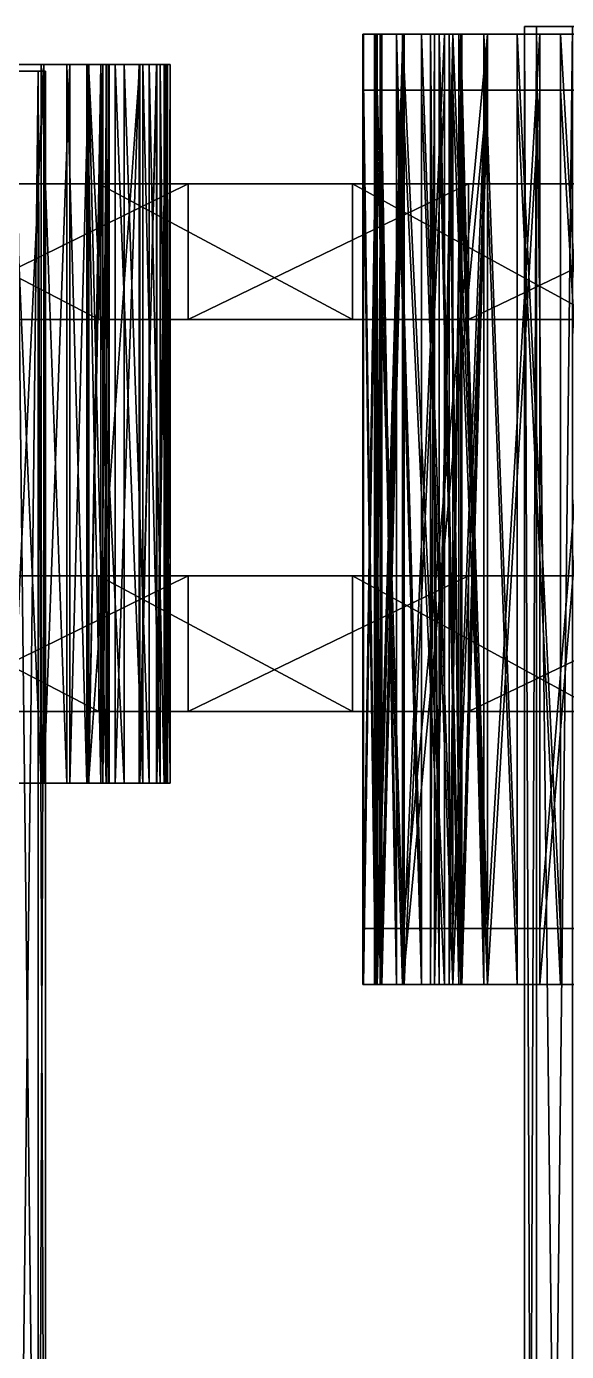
# Model space of a CAD drawing. Header units: metres. Extents: x -1.48 to 1.48, y -3.04 to 2.
# Drawn here: x -0.812 to -0.474, y 1.17 to 2 of the extents above; entities that cross this region are included whole.
import ezdxf

# ---------------------------------------------------------------- set-up
doc = ezdxf.new("R2010")
doc.units = ezdxf.units.M

msp = doc.modelspace()

# ---------------------------------------------------------------- linework, layer by layer
at = {"layer": 'Cylinder'}
for points in [[(-0.5, 0, 0), (-0.49241, 2, 0.08682), (-0.4924, 0, 0.08682)], [(-0.5, 0, 0), (-0.5, 2, 0), (-0.49241, 2, 0.08682)], [(-0.5, 2, 0), (-0.49241, 2, 0.08682), (-0.49241, 2, 0.08682)], [(-0.5, 2, 0), (-0.5, 2, 0), (-0.49241, 2, 0.08682)], [(-0.5, 2, 0), (0, 2, 0), (-0.49241, 2, 0.08682)], [(-0.5, 2, 0), (0, 2, 0), (0, 2, 0)], [(-0.4924, 0, -0.08682), (-0.5, 2, 0), (-0.5, 0, 0)], [(-0.4924, 0, -0.08682), (-0.49241, 2, -0.08682), (-0.5, 2, 0)], [(-0.49241, 2, -0.08682), (-0.5, 2, 0), (-0.5, 2, 0)], [(-0.49241, 2, -0.08682), (-0.49241, 2, -0.08682), (-0.5, 2, 0)], [(-0.49241, 2, -0.08682), (0, 2, 0), (-0.5, 2, 0)], [(-0.4924, 0, 0.08682), (-0.49241, 2, 0.08682), (-0.46985, 2, 0.17101)], [(-0.49241, 2, 0.08682), (-0.46985, 2, 0.17101), (-0.46985, 2, 0.17101)], [(-0.49241, 2, 0.08682), (-0.49241, 2, 0.08682), (-0.46985, 2, 0.17101)], [(-0.49241, 2, 0.08682), (0, 2, 0), (-0.46985, 2, 0.17101)], [(-0.49241, 2, 0.08682), (0, 2, 0), (0, 2, 0)], [(-0.49241, 2, -0.08682), (0, 2, 0), (0, 2, 0)], [(-0.46985, 0, -0.17101), (-0.49241, 2, -0.08682), (-0.4924, 0, -0.08682)], [(-0.46985, 0, -0.17101), (-0.46985, 2, -0.17101), (-0.49241, 2, -0.08682)], [(-0.46985, 2, -0.17101), (-0.49241, 2, -0.08682), (-0.49241, 2, -0.08682)], [(-0.46985, 2, -0.17101), (-0.46985, 2, -0.17101), (-0.49241, 2, -0.08682)], [(-0.46985, 2, -0.17101), (0, 2, 0), (-0.49241, 2, -0.08682)], [(-0.4924, 0, 0.08682), (-0.46985, 2, 0.17101), (-0.46985, 0, 0.17101)]]:
    msp.add_3dface(points, dxfattribs=at)
at = {"layer": 'Cylinder 3'}
for points in [[(-0.80456, 1.972, -0.33309), (-1.1, 1.972, -0.281), (-0.81809, 1.972, -0.38361)], [(-0.80456, 1.972, -0.33309), (-1.1, 1.972, -0.281), (-1.1, 1.972, -0.281)], [(-0.8, 1.972, -0.281), (-1.1, 1.972, -0.281), (-0.80456, 1.972, -0.33309)], [(-0.8, 1.972, -0.281), (-1.1, 1.972, -0.281), (-1.1, 1.972, -0.281)], [(-0.80456, 1.972, -0.22891), (-1.1, 1.972, -0.281), (-0.8, 1.972, -0.281)], [(-0.80456, 1.972, -0.22891), (-1.1, 1.972, -0.281), (-1.1, 1.972, -0.281)], [(-0.81809, 1.972, -0.17839), (-1.1, 1.972, -0.281), (-0.80456, 1.972, -0.22891)], [(-0.80456, 0.772, -0.33309), (-0.81809, 1.972, -0.38361), (-0.81809, 0.772, -0.38361)], [(-0.80456, 0.772, -0.33309), (-0.80456, 1.972, -0.33309), (-0.81809, 1.972, -0.38361)], [(-0.80456, 1.972, -0.33309), (-0.81809, 1.972, -0.38361), (-0.81809, 1.972, -0.38361)], [(-0.80456, 1.972, -0.33309), (-0.80456, 1.972, -0.33309), (-0.81809, 1.972, -0.38361)], [(-0.81809, 0.772, -0.17839), (-0.80456, 1.972, -0.22891), (-0.80456, 0.772, -0.22891)], [(-0.81809, 0.772, -0.17839), (-0.81809, 1.972, -0.17839), (-0.80456, 1.972, -0.22891)], [(-0.81809, 1.972, -0.17839), (-0.80456, 1.972, -0.22891), (-0.80456, 1.972, -0.22891)], [(-0.81809, 1.972, -0.17839), (-0.81809, 1.972, -0.17839), (-0.80456, 1.972, -0.22891)], [(-0.8, 0.772, -0.281), (-0.80456, 1.972, -0.33309), (-0.80456, 0.772, -0.33309)], [(-0.8, 0.772, -0.281), (-0.8, 1.972, -0.281), (-0.80456, 1.972, -0.33309)], [(-0.8, 1.972, -0.281), (-0.80456, 1.972, -0.33309), (-0.80456, 1.972, -0.33309)], [(-0.8, 1.972, -0.281), (-0.8, 1.972, -0.281), (-0.80456, 1.972, -0.33309)], [(-0.80456, 0.772, -0.22891), (-0.8, 1.972, -0.281), (-0.8, 0.772, -0.281)], [(-0.80456, 0.772, -0.22891), (-0.80456, 1.972, -0.22891), (-0.8, 1.972, -0.281)], [(-0.80456, 1.972, -0.22891), (-0.8, 1.972, -0.281), (-0.8, 1.972, -0.281)], [(-0.80456, 1.972, -0.22891), (-0.80456, 1.972, -0.22891), (-0.8, 1.972, -0.281)]]:
    msp.add_3dface(points, dxfattribs=at)
at = {"layer": 'Prism 11'}
for points in [[(-0.75625, 1.97614, -0.281), (-0.99378, 1.97614, -0.60793), (-0.77308, 1.97614, -0.38722)], [(-0.99378, 1.97614, -0.60793), (-0.89795, 1.97614, -0.5591), (-0.77308, 1.97614, -0.38722)], [(-0.99378, 1.97614, 0.04593), (-0.75625, 1.97614, -0.281), (-0.77308, 1.97614, -0.17478)], [(-0.77308, 1.97614, -0.17478), (-0.89795, 1.97614, -0.0029), (-0.99378, 1.97614, 0.04593)], [(-0.75625, 1.97614, -0.281), (-0.99378, 1.97614, 0.04593), (-0.99378, 1.97614, -0.60793)], [(-0.77308, 1.97614, -0.38722), (-0.89795, 1.97614, -0.5591), (-0.8219, 1.97614, -0.48305)], [(-0.89795, 1.97614, -0.0029), (-0.77308, 1.97614, -0.17478), (-0.8219, 1.97614, -0.07895)], [(-0.80269, 1.52614, -0.48079), (-0.8219, 1.97614, -0.48305), (-0.8219, 1.52614, -0.48305)], [(-0.80269, 1.52614, -0.48079), (-0.80269, 1.97614, -0.48079), (-0.8219, 1.97614, -0.48305)], [(-0.8219, 1.52614, -0.07895), (-0.80098, 1.97614, -0.08192), (-0.80098, 1.52614, -0.08192)], [(-0.8219, 1.52614, -0.07895), (-0.8219, 1.97614, -0.07895), (-0.80098, 1.97614, -0.08192)], [(-0.8219, 1.97614, -0.48305), (-0.80269, 1.97614, -0.48079), (-0.76409, 1.97614, -0.40568)], [(-0.76409, 1.97614, -0.40568), (-0.77308, 1.97614, -0.38722), (-0.8219, 1.97614, -0.48305)], [(-0.76193, 1.97614, -0.13635), (-0.80098, 1.97614, -0.08192), (-0.8219, 1.97614, -0.07895)], [(-0.77308, 1.97614, -0.17478), (-0.76193, 1.97614, -0.13635), (-0.8219, 1.97614, -0.07895)], [(-0.78665, 1.52614, -0.47483), (-0.80269, 1.97614, -0.48079), (-0.80269, 1.52614, -0.48079)], [(-0.78665, 1.52614, -0.47483), (-0.78665, 1.97614, -0.47483), (-0.80269, 1.97614, -0.48079)], [(-0.80269, 1.97614, -0.48079), (-0.78665, 1.97614, -0.47483), (-0.75998, 1.97614, -0.42321)], [(-0.75998, 1.97614, -0.42321), (-0.76409, 1.97614, -0.40568), (-0.80269, 1.97614, -0.48079)], [(-0.80098, 1.52614, -0.08192), (-0.7847, 1.97614, -0.08765), (-0.7847, 1.52614, -0.08765)], [(-0.80098, 1.52614, -0.08192), (-0.80098, 1.97614, -0.08192), (-0.7847, 1.97614, -0.08765)], [(-0.76193, 1.97614, -0.13635), (-0.7847, 1.97614, -0.08765), (-0.80098, 1.97614, -0.08192)], [(-0.77408, 1.52614, -0.46563), (-0.78665, 1.97614, -0.47483), (-0.78665, 1.52614, -0.47483)], [(-0.77408, 1.52614, -0.46563), (-0.77408, 1.97614, -0.46563), (-0.78665, 1.97614, -0.47483)], [(-0.75998, 1.97614, -0.42321), (-0.78665, 1.97614, -0.47483), (-0.76046, 1.97614, -0.43935)], [(-0.77408, 1.97614, -0.46563), (-0.76046, 1.97614, -0.43935), (-0.78665, 1.97614, -0.47483)], [(-0.7847, 1.52614, -0.08765), (-0.77286, 1.97614, -0.09606), (-0.77286, 1.52614, -0.09606)], [(-0.7847, 1.52614, -0.08765), (-0.7847, 1.97614, -0.08765), (-0.77286, 1.97614, -0.09606)], [(-0.7847, 1.97614, -0.08765), (-0.76193, 1.97614, -0.13635), (-0.76168, 1.97614, -0.12051)], [(-0.77286, 1.97614, -0.09606), (-0.7847, 1.97614, -0.08765), (-0.76168, 1.97614, -0.12051)], [(-0.76526, 1.52614, -0.45365), (-0.77408, 1.97614, -0.46563), (-0.77408, 1.52614, -0.46563)], [(-0.76526, 1.52614, -0.45365), (-0.76526, 1.97614, -0.45365), (-0.77408, 1.97614, -0.46563)], [(-0.76046, 1.97614, -0.43935), (-0.77408, 1.97614, -0.46563), (-0.76526, 1.97614, -0.45365)], [(-0.77308, 1.52614, -0.38722), (-0.76409, 1.97614, -0.40568), (-0.76409, 1.52614, -0.40568)], [(-0.77308, 1.52614, -0.38722), (-0.77308, 1.97614, -0.38722), (-0.76409, 1.97614, -0.40568)], [(-0.75072, 1.52614, -0.37936), (-0.77308, 1.97614, -0.38722), (-0.77308, 1.52614, -0.38722)], [(-0.75072, 1.52614, -0.37936), (-0.75072, 1.97614, -0.37936), (-0.77308, 1.97614, -0.38722)], [(-0.77308, 1.52614, -0.17478), (-0.74089, 1.97614, -0.19371), (-0.74089, 1.52614, -0.19371)], [(-0.77308, 1.52614, -0.17478), (-0.77308, 1.97614, -0.17478), (-0.74089, 1.97614, -0.19371)], [(-0.76193, 1.52614, -0.13635), (-0.77308, 1.97614, -0.17478), (-0.77308, 1.52614, -0.17478)], [(-0.76193, 1.52614, -0.13635), (-0.76193, 1.97614, -0.13635), (-0.77308, 1.97614, -0.17478)], [(-0.77308, 1.97614, -0.38722), (-0.75072, 1.97614, -0.37936), (-0.74119, 1.97614, -0.29388)], [(-0.77308, 1.97614, -0.38722), (-0.74119, 1.97614, -0.29388), (-0.75625, 1.97614, -0.281)], [(-0.75625, 1.97614, -0.281), (-0.73891, 1.97614, -0.26527), (-0.77308, 1.97614, -0.17478)], [(-0.74089, 1.97614, -0.19371), (-0.77308, 1.97614, -0.17478), (-0.73891, 1.97614, -0.26527)], [(-0.77286, 1.52614, -0.09606), (-0.76526, 1.97614, -0.10705), (-0.76526, 1.52614, -0.10705)], [(-0.77286, 1.52614, -0.09606), (-0.77286, 1.97614, -0.09606), (-0.76526, 1.97614, -0.10705)], [(-0.76526, 1.97614, -0.10705), (-0.77286, 1.97614, -0.09606), (-0.76168, 1.97614, -0.12051)], [(-0.76046, 1.52614, -0.43935), (-0.76526, 1.97614, -0.45365), (-0.76526, 1.52614, -0.45365)], [(-0.76046, 1.52614, -0.43935), (-0.76046, 1.97614, -0.43935), (-0.76526, 1.97614, -0.45365)], [(-0.76526, 1.52614, -0.10705), (-0.76168, 1.97614, -0.12051), (-0.76168, 1.52614, -0.12051)], [(-0.76526, 1.52614, -0.10705), (-0.76526, 1.97614, -0.10705), (-0.76168, 1.97614, -0.12051)], [(-0.76409, 1.52614, -0.40568), (-0.75998, 1.97614, -0.42321), (-0.75998, 1.52614, -0.42321)], [(-0.76409, 1.52614, -0.40568), (-0.76409, 1.97614, -0.40568), (-0.75998, 1.97614, -0.42321)], [(-0.76168, 1.52614, -0.12051), (-0.76193, 1.97614, -0.13635), (-0.76193, 1.52614, -0.13635)], [(-0.76168, 1.52614, -0.12051), (-0.76168, 1.97614, -0.12051), (-0.76193, 1.97614, -0.13635)], [(-0.75998, 1.52614, -0.42321), (-0.76046, 1.97614, -0.43935), (-0.76046, 1.52614, -0.43935)], [(-0.75998, 1.52614, -0.42321), (-0.75998, 1.97614, -0.42321), (-0.76046, 1.97614, -0.43935)], [(-0.75625, 1.52614, -0.281), (-0.74119, 1.97614, -0.29388), (-0.74119, 1.52614, -0.29388)], [(-0.75625, 1.52614, -0.281), (-0.75625, 1.97614, -0.281), (-0.74119, 1.97614, -0.29388)], [(-0.73891, 1.52614, -0.26527), (-0.75625, 1.97614, -0.281), (-0.75625, 1.52614, -0.281)], [(-0.73891, 1.52614, -0.26527), (-0.73891, 1.97614, -0.26527), (-0.75625, 1.97614, -0.281)], [(-0.73503, 1.52614, -0.36829), (-0.75072, 1.97614, -0.37936), (-0.75072, 1.52614, -0.37936)], [(-0.73503, 1.52614, -0.36829), (-0.73503, 1.97614, -0.36829), (-0.75072, 1.97614, -0.37936)], [(-0.75072, 1.97614, -0.37936), (-0.73503, 1.97614, -0.36829), (-0.72357, 1.97614, -0.32414)], [(-0.72357, 1.97614, -0.32414), (-0.73015, 1.97614, -0.30854), (-0.75072, 1.97614, -0.37936)], [(-0.75072, 1.97614, -0.37936), (-0.73015, 1.97614, -0.30854), (-0.74119, 1.97614, -0.29388)], [(-0.74119, 1.52614, -0.29388), (-0.73015, 1.97614, -0.30854), (-0.73015, 1.52614, -0.30854)], [(-0.74119, 1.52614, -0.29388), (-0.74119, 1.97614, -0.29388), (-0.73015, 1.97614, -0.30854)], [(-0.74089, 1.52614, -0.19371), (-0.73045, 1.97614, -0.20593), (-0.73045, 1.52614, -0.20593)], [(-0.74089, 1.52614, -0.19371), (-0.74089, 1.97614, -0.19371), (-0.73045, 1.97614, -0.20593)], [(-0.73891, 1.97614, -0.26527), (-0.72819, 1.97614, -0.24955), (-0.74089, 1.97614, -0.19371)], [(-0.74089, 1.97614, -0.19371), (-0.72819, 1.97614, -0.24955), (-0.73045, 1.97614, -0.20593)], [(-0.72819, 1.52614, -0.24955), (-0.73891, 1.97614, -0.26527), (-0.73891, 1.52614, -0.26527)], [(-0.72819, 1.52614, -0.24955), (-0.72819, 1.97614, -0.24955), (-0.73891, 1.97614, -0.26527)], [(-0.72557, 1.52614, -0.35485), (-0.73503, 1.97614, -0.36829), (-0.73503, 1.52614, -0.36829)], [(-0.72557, 1.52614, -0.35485), (-0.72557, 1.97614, -0.35485), (-0.73503, 1.97614, -0.36829)], [(-0.73503, 1.97614, -0.36829), (-0.72557, 1.97614, -0.35485), (-0.7219, 1.97614, -0.33985)], [(-0.72357, 1.97614, -0.32414), (-0.73503, 1.97614, -0.36829), (-0.7219, 1.97614, -0.33985)], [(-0.73045, 1.52614, -0.20593), (-0.7245, 1.97614, -0.21954), (-0.7245, 1.52614, -0.21954)], [(-0.73045, 1.52614, -0.20593), (-0.73045, 1.97614, -0.20593), (-0.7245, 1.97614, -0.21954)], [(-0.7245, 1.97614, -0.21954), (-0.73045, 1.97614, -0.20593), (-0.72357, 1.97614, -0.2342)], [(-0.73045, 1.97614, -0.20593), (-0.72819, 1.97614, -0.24955), (-0.72357, 1.97614, -0.2342)], [(-0.73015, 1.52614, -0.30854), (-0.72357, 1.97614, -0.32414), (-0.72357, 1.52614, -0.32414)], [(-0.73015, 1.52614, -0.30854), (-0.73015, 1.97614, -0.30854), (-0.72357, 1.97614, -0.32414)], [(-0.72357, 1.52614, -0.2342), (-0.72819, 1.97614, -0.24955), (-0.72819, 1.52614, -0.24955)], [(-0.72357, 1.52614, -0.2342), (-0.72357, 1.97614, -0.2342), (-0.72819, 1.97614, -0.24955)], [(-0.7219, 1.52614, -0.33985), (-0.72557, 1.97614, -0.35485), (-0.72557, 1.52614, -0.35485)], [(-0.7219, 1.52614, -0.33985), (-0.7219, 1.97614, -0.33985), (-0.72557, 1.97614, -0.35485)], [(-0.7245, 1.52614, -0.21954), (-0.72357, 1.97614, -0.2342), (-0.72357, 1.52614, -0.2342)], [(-0.7245, 1.52614, -0.21954), (-0.7245, 1.97614, -0.21954), (-0.72357, 1.97614, -0.2342)], [(-0.72357, 1.52614, -0.32414), (-0.7219, 1.97614, -0.33985), (-0.7219, 1.52614, -0.33985)], [(-0.72357, 1.52614, -0.32414), (-0.72357, 1.97614, -0.32414), (-0.7219, 1.97614, -0.33985)], [(-0.89795, 1.52614, -0.5591), (-0.99378, 1.52614, -0.60793), (-0.77308, 1.52614, -0.38722)], [(-0.77308, 1.52614, -0.38722), (-0.99378, 1.52614, -0.60793), (-0.75625, 1.52614, -0.281)], [(-0.99378, 1.52614, 0.04593), (-0.89795, 1.52614, -0.0029), (-0.77308, 1.52614, -0.17478)], [(-0.99378, 1.52614, 0.04593), (-0.75625, 1.52614, -0.281), (-0.99378, 1.52614, -0.60793)], [(-0.75625, 1.52614, -0.281), (-0.99378, 1.52614, 0.04593), (-0.77308, 1.52614, -0.17478)], [(-0.89795, 1.52614, -0.5591), (-0.77308, 1.52614, -0.38722), (-0.8219, 1.52614, -0.48305)], [(-0.77308, 1.52614, -0.17478), (-0.89795, 1.52614, -0.0029), (-0.8219, 1.52614, -0.07895)], [(-0.76409, 1.52614, -0.40568), (-0.80269, 1.52614, -0.48079), (-0.8219, 1.52614, -0.48305)], [(-0.76409, 1.52614, -0.40568), (-0.8219, 1.52614, -0.48305), (-0.77308, 1.52614, -0.38722)], [(-0.76193, 1.52614, -0.13635), (-0.77308, 1.52614, -0.17478), (-0.8219, 1.52614, -0.07895)], [(-0.80098, 1.52614, -0.08192), (-0.76193, 1.52614, -0.13635), (-0.8219, 1.52614, -0.07895)], [(-0.78665, 1.52614, -0.47483), (-0.80269, 1.52614, -0.48079), (-0.75998, 1.52614, -0.42321)], [(-0.76409, 1.52614, -0.40568), (-0.75998, 1.52614, -0.42321), (-0.80269, 1.52614, -0.48079)], [(-0.76193, 1.52614, -0.13635), (-0.80098, 1.52614, -0.08192), (-0.7847, 1.52614, -0.08765)], [(-0.78665, 1.52614, -0.47483), (-0.76046, 1.52614, -0.43935), (-0.77408, 1.52614, -0.46563)], [(-0.76046, 1.52614, -0.43935), (-0.78665, 1.52614, -0.47483), (-0.75998, 1.52614, -0.42321)], [(-0.77286, 1.52614, -0.09606), (-0.76168, 1.52614, -0.12051), (-0.7847, 1.52614, -0.08765)], [(-0.76193, 1.52614, -0.13635), (-0.7847, 1.52614, -0.08765), (-0.76168, 1.52614, -0.12051)], [(-0.76046, 1.52614, -0.43935), (-0.76526, 1.52614, -0.45365), (-0.77408, 1.52614, -0.46563)], [(-0.74119, 1.52614, -0.29388), (-0.75072, 1.52614, -0.37936), (-0.77308, 1.52614, -0.38722)], [(-0.73891, 1.52614, -0.26527), (-0.75625, 1.52614, -0.281), (-0.77308, 1.52614, -0.17478)], [(-0.77308, 1.52614, -0.38722), (-0.75625, 1.52614, -0.281), (-0.74119, 1.52614, -0.29388)], [(-0.73891, 1.52614, -0.26527), (-0.77308, 1.52614, -0.17478), (-0.74089, 1.52614, -0.19371)], [(-0.76526, 1.52614, -0.10705), (-0.76168, 1.52614, -0.12051), (-0.77286, 1.52614, -0.09606)], [(-0.73503, 1.52614, -0.36829), (-0.75072, 1.52614, -0.37936), (-0.72357, 1.52614, -0.32414)], [(-0.75072, 1.52614, -0.37936), (-0.74119, 1.52614, -0.29388), (-0.73015, 1.52614, -0.30854)], [(-0.75072, 1.52614, -0.37936), (-0.73015, 1.52614, -0.30854), (-0.72357, 1.52614, -0.32414)], [(-0.74089, 1.52614, -0.19371), (-0.72819, 1.52614, -0.24955), (-0.73891, 1.52614, -0.26527)], [(-0.74089, 1.52614, -0.19371), (-0.73045, 1.52614, -0.20593), (-0.72819, 1.52614, -0.24955)], [(-0.73503, 1.52614, -0.36829), (-0.7219, 1.52614, -0.33985), (-0.72557, 1.52614, -0.35485)], [(-0.72357, 1.52614, -0.32414), (-0.7219, 1.52614, -0.33985), (-0.73503, 1.52614, -0.36829)], [(-0.72357, 1.52614, -0.2342), (-0.72819, 1.52614, -0.24955), (-0.73045, 1.52614, -0.20593)], [(-0.73045, 1.52614, -0.20593), (-0.7245, 1.52614, -0.21954), (-0.72357, 1.52614, -0.2342)]]:
    msp.add_3dface(points, dxfattribs=at)
at = {"layer": 'Prism 14'}
for points in [[(-0.76653, 1.81656, 0.16913), (-0.9301, 1.90156, 0.06367), (-0.9301, 1.81656, 0.06367)], [(-0.76653, 1.81656, 0.16913), (-0.76653, 1.90156, 0.16913), (-0.9301, 1.90156, 0.06367)], [(-0.88352, 1.90156, 0.28601), (-0.9301, 1.90156, 0.06367), (-0.76653, 1.90156, 0.16913)], [(-0.88352, 1.81656, 0.28601), (-0.71055, 1.90156, 0.3723), (-0.71055, 1.81656, 0.3723)], [(-0.88352, 1.81656, 0.28601), (-0.88352, 1.90156, 0.28601), (-0.71055, 1.90156, 0.3723)], [(-0.88352, 1.90156, 0.28601), (-0.76653, 1.90156, 0.16913), (-0.71055, 1.90156, 0.3723)], [(-0.60762, 1.81656, 0.25542), (-0.76653, 1.90156, 0.16913), (-0.76653, 1.81656, 0.16913)], [(-0.60762, 1.81656, 0.25542), (-0.60762, 1.90156, 0.25542), (-0.76653, 1.90156, 0.16913)], [(-0.60762, 1.90156, 0.25542), (-0.71055, 1.90156, 0.3723), (-0.76653, 1.90156, 0.16913)], [(-0.71055, 1.81656, 0.3723), (-0.53509, 1.90156, 0.43941), (-0.53509, 1.81656, 0.43941)], [(-0.71055, 1.81656, 0.3723), (-0.71055, 1.90156, 0.3723), (-0.53509, 1.90156, 0.43941)], [(-0.71055, 1.90156, 0.3723), (-0.60762, 1.90156, 0.25542), (-0.53509, 1.90156, 0.43941)], [(-0.45245, 1.81656, 0.32253), (-0.60762, 1.90156, 0.25542), (-0.60762, 1.81656, 0.25542)], [(-0.45245, 1.81656, 0.32253), (-0.45245, 1.90156, 0.32253), (-0.60762, 1.90156, 0.25542)], [(-0.45245, 1.90156, 0.32253), (-0.53509, 1.90156, 0.43941), (-0.60762, 1.90156, 0.25542)], [(-0.53509, 1.81656, 0.43941), (-0.35776, 1.90156, 0.48735), (-0.35776, 1.81656, 0.48735)], [(-0.53509, 1.81656, 0.43941), (-0.53509, 1.90156, 0.43941), (-0.35776, 1.90156, 0.48735)], [(-0.45245, 1.90156, 0.32253), (-0.35776, 1.90156, 0.48735), (-0.53509, 1.90156, 0.43941)], [(-0.88352, 1.81656, 0.28601), (-0.76653, 1.81656, 0.16913), (-0.9301, 1.81656, 0.06367)], [(-0.88352, 1.81656, 0.28601), (-0.71055, 1.81656, 0.3723), (-0.76653, 1.81656, 0.16913)], [(-0.60762, 1.81656, 0.25542), (-0.76653, 1.81656, 0.16913), (-0.71055, 1.81656, 0.3723)], [(-0.71055, 1.81656, 0.3723), (-0.53509, 1.81656, 0.43941), (-0.60762, 1.81656, 0.25542)], [(-0.45245, 1.81656, 0.32253), (-0.60762, 1.81656, 0.25542), (-0.53509, 1.81656, 0.43941)], [(-0.45245, 1.81656, 0.32253), (-0.53509, 1.81656, 0.43941), (-0.35776, 1.81656, 0.48735)]]:
    msp.add_3dface(points, dxfattribs=at)
at = {"layer": 'Prism 15'}
for points in [[(-0.76653, 1.57094, 0.16913), (-0.9301, 1.65594, 0.06367), (-0.9301, 1.57094, 0.06367)], [(-0.76653, 1.57094, 0.16913), (-0.76653, 1.65594, 0.16913), (-0.9301, 1.65594, 0.06367)], [(-0.88352, 1.65594, 0.28601), (-0.9301, 1.65594, 0.06367), (-0.76653, 1.65594, 0.16913)], [(-0.88352, 1.57094, 0.28601), (-0.71055, 1.65594, 0.3723), (-0.71055, 1.57094, 0.3723)], [(-0.88352, 1.57094, 0.28601), (-0.88352, 1.65594, 0.28601), (-0.71055, 1.65594, 0.3723)], [(-0.88352, 1.65594, 0.28601), (-0.76653, 1.65594, 0.16913), (-0.71055, 1.65594, 0.3723)], [(-0.60762, 1.57094, 0.25542), (-0.76653, 1.65594, 0.16913), (-0.76653, 1.57094, 0.16913)], [(-0.60762, 1.57094, 0.25542), (-0.60762, 1.65594, 0.25542), (-0.76653, 1.65594, 0.16913)], [(-0.60762, 1.65594, 0.25542), (-0.71055, 1.65594, 0.3723), (-0.76653, 1.65594, 0.16913)], [(-0.71055, 1.57094, 0.3723), (-0.53509, 1.65594, 0.43941), (-0.53509, 1.57094, 0.43941)], [(-0.71055, 1.57094, 0.3723), (-0.71055, 1.65594, 0.3723), (-0.53509, 1.65594, 0.43941)], [(-0.71055, 1.65594, 0.3723), (-0.60762, 1.65594, 0.25542), (-0.53509, 1.65594, 0.43941)], [(-0.45245, 1.57094, 0.32253), (-0.60762, 1.65594, 0.25542), (-0.60762, 1.57094, 0.25542)], [(-0.45245, 1.57094, 0.32253), (-0.45245, 1.65594, 0.32253), (-0.60762, 1.65594, 0.25542)], [(-0.45245, 1.65594, 0.32253), (-0.53509, 1.65594, 0.43941), (-0.60762, 1.65594, 0.25542)], [(-0.53509, 1.57094, 0.43941), (-0.35776, 1.65594, 0.48735), (-0.35776, 1.57094, 0.48735)], [(-0.53509, 1.57094, 0.43941), (-0.53509, 1.65594, 0.43941), (-0.35776, 1.65594, 0.48735)], [(-0.45245, 1.65594, 0.32253), (-0.35776, 1.65594, 0.48735), (-0.53509, 1.65594, 0.43941)], [(-0.88352, 1.57094, 0.28601), (-0.76653, 1.57094, 0.16913), (-0.9301, 1.57094, 0.06367)], [(-0.88352, 1.57094, 0.28601), (-0.71055, 1.57094, 0.3723), (-0.76653, 1.57094, 0.16913)], [(-0.60762, 1.57094, 0.25542), (-0.76653, 1.57094, 0.16913), (-0.71055, 1.57094, 0.3723)], [(-0.71055, 1.57094, 0.3723), (-0.53509, 1.57094, 0.43941), (-0.60762, 1.57094, 0.25542)], [(-0.45245, 1.57094, 0.32253), (-0.60762, 1.57094, 0.25542), (-0.53509, 1.57094, 0.43941)], [(-0.45245, 1.57094, 0.32253), (-0.53509, 1.57094, 0.43941), (-0.35776, 1.57094, 0.48735)]]:
    msp.add_3dface(points, dxfattribs=at)
at = {"layer": 'Prism 4'}
for points in [[(-0.60132, 1.40011, 0.07097), (-0.6008, 1.96011, 0.09416), (-0.6008, 1.40011, 0.09416)], [(-0.60132, 1.40011, 0.07097), (-0.60132, 1.96011, 0.07097), (-0.6008, 1.96011, 0.09416)], [(-0.59333, 1.40011, 0.04719), (-0.60132, 1.96011, 0.07097), (-0.60132, 1.40011, 0.07097)], [(-0.59333, 1.40011, 0.04719), (-0.59333, 1.96011, 0.04719), (-0.60132, 1.96011, 0.07097)], [(-0.6008, 1.96011, 0.09416), (-0.60132, 1.96011, 0.07097), (-0.59226, 1.96011, 0.1162)], [(-0.59333, 1.96011, 0.04719), (-0.59226, 1.96011, 0.1162), (-0.60132, 1.96011, 0.07097)], [(-0.6008, 1.40011, 0.09416), (-0.59226, 1.96011, 0.1162), (-0.59226, 1.40011, 0.1162)], [(-0.6008, 1.40011, 0.09416), (-0.6008, 1.96011, 0.09416), (-0.59226, 1.96011, 0.1162)], [(-0.59399, 1.40011, -0.08562), (-0.58942, 1.96011, -0.05812), (-0.58942, 1.40011, -0.05812)], [(-0.59399, 1.40011, -0.08562), (-0.59399, 1.96011, -0.08562), (-0.58942, 1.96011, -0.05812)], [(-0.59039, 1.40011, -0.11083), (-0.59399, 1.96011, -0.08562), (-0.59399, 1.40011, -0.08562)], [(-0.59039, 1.40011, -0.11083), (-0.59039, 1.96011, -0.11083), (-0.59399, 1.96011, -0.08562)], [(-0.59399, 1.96011, -0.08562), (-0.59039, 1.96011, -0.11083), (-0.58005, 1.96011, -0.1328)], [(-0.58005, 1.96011, -0.1328), (-0.52308, 1.96011, -0.16996), (-0.59399, 1.96011, -0.08562)], [(-0.59399, 1.96011, -0.08562), (-0.52308, 1.96011, -0.16996), (-0.58942, 1.96011, -0.05812)], [(-0.57638, 1.40011, 0.02335), (-0.59333, 1.96011, 0.04719), (-0.59333, 1.40011, 0.04719)], [(-0.57638, 1.40011, 0.02335), (-0.57638, 1.96011, 0.02335), (-0.59333, 1.96011, 0.04719)], [(-0.59333, 1.96011, 0.04719), (-0.57638, 1.96011, 0.02335), (-0.57614, 1.96011, 0.13655)], [(-0.57614, 1.96011, 0.13655), (-0.59226, 1.96011, 0.1162), (-0.59333, 1.96011, 0.04719)], [(-0.59226, 1.40011, 0.1162), (-0.57614, 1.96011, 0.13655), (-0.57614, 1.40011, 0.13655)], [(-0.59226, 1.40011, 0.1162), (-0.59226, 1.96011, 0.1162), (-0.57614, 1.96011, 0.13655)], [(-0.58005, 1.40011, -0.1328), (-0.59039, 1.96011, -0.11083), (-0.59039, 1.40011, -0.11083)], [(-0.58005, 1.40011, -0.1328), (-0.58005, 1.96011, -0.1328), (-0.59039, 1.96011, -0.11083)], [(-0.58942, 1.40011, -0.05812), (-0.57524, 1.96011, -0.02927), (-0.57524, 1.40011, -0.02927)], [(-0.58942, 1.40011, -0.05812), (-0.58942, 1.96011, -0.05812), (-0.57524, 1.96011, -0.02927)], [(-0.52308, 1.96011, -0.16996), (-0.57524, 1.96011, -0.02927), (-0.58942, 1.96011, -0.05812)], [(-0.56443, 1.40011, -0.15061), (-0.58005, 1.96011, -0.1328), (-0.58005, 1.40011, -0.1328)], [(-0.56443, 1.40011, -0.15061), (-0.56443, 1.96011, -0.15061), (-0.58005, 1.96011, -0.1328)], [(-0.56443, 1.96011, -0.15061), (-0.52308, 1.96011, -0.16996), (-0.58005, 1.96011, -0.1328)], [(-0.55, 1.40011, 0), (-0.57638, 1.96011, 0.02335), (-0.57638, 1.40011, 0.02335)], [(-0.55, 1.40011, 0), (-0.55, 1.96011, 0), (-0.57638, 1.96011, 0.02335)], [(-0.52308, 1.96011, 0.16996), (-0.57638, 1.96011, 0.02335), (-0.55, 1.96011, 0)], [(-0.57614, 1.96011, 0.13655), (-0.57638, 1.96011, 0.02335), (-0.52308, 1.96011, 0.16996)], [(-0.57614, 1.40011, 0.13655), (-0.52308, 1.96011, 0.16996), (-0.52308, 1.40011, 0.16996)], [(-0.57614, 1.40011, 0.13655), (-0.57614, 1.96011, 0.13655), (-0.52308, 1.96011, 0.16996)], [(-0.57524, 1.40011, -0.02927), (-0.55, 1.96011, 0), (-0.55, 1.40011, 0)], [(-0.57524, 1.40011, -0.02927), (-0.57524, 1.96011, -0.02927), (-0.55, 1.96011, 0)], [(-0.57524, 1.96011, -0.02927), (-0.52308, 1.96011, -0.16996), (-0.55, 1.96011, 0)], [(-0.54496, 1.40011, -0.16331), (-0.56443, 1.96011, -0.15061), (-0.56443, 1.40011, -0.15061)], [(-0.54496, 1.40011, -0.16331), (-0.54496, 1.96011, -0.16331), (-0.56443, 1.96011, -0.15061)], [(-0.56443, 1.96011, -0.15061), (-0.54496, 1.96011, -0.16331), (-0.52308, 1.96011, -0.16996)], [(-0.55889, 1.40011, 0.24653), (-0.55642, 1.96011, 0.27207), (-0.55642, 1.40011, 0.27207)], [(-0.55889, 1.40011, 0.24653), (-0.55889, 1.96011, 0.24653), (-0.55642, 1.96011, 0.27207)], [(-0.55341, 1.40011, 0.21972), (-0.55889, 1.96011, 0.24653), (-0.55889, 1.40011, 0.24653)], [(-0.55341, 1.40011, 0.21972), (-0.55341, 1.96011, 0.21972), (-0.55889, 1.96011, 0.24653)], [(-0.52324, 1.96011, 0.3117), (-0.55889, 1.96011, 0.24653), (-0.49029, 1.96011, 0.32195)], [(-0.55341, 1.96011, 0.21972), (-0.49029, 1.96011, 0.32195), (-0.55889, 1.96011, 0.24653)], [(-0.55642, 1.96011, 0.27207), (-0.55889, 1.96011, 0.24653), (-0.52324, 1.96011, 0.3117)], [(-0.55642, 1.40011, 0.27207), (-0.54491, 1.96011, 0.29443), (-0.54491, 1.40011, 0.29443)], [(-0.55642, 1.40011, 0.27207), (-0.55642, 1.96011, 0.27207), (-0.54491, 1.96011, 0.29443)], [(-0.54491, 1.96011, 0.29443), (-0.55642, 1.96011, 0.27207), (-0.52324, 1.96011, 0.3117)], [(-0.5411, 1.40011, 0.19356), (-0.55341, 1.96011, 0.21972), (-0.55341, 1.40011, 0.21972)], [(-0.5411, 1.40011, 0.19356), (-0.5411, 1.96011, 0.19356), (-0.55341, 1.96011, 0.21972)], [(-0.5411, 1.96011, 0.19356), (-0.49029, 1.96011, 0.32195), (-0.55341, 1.96011, 0.21972)], [(-0.52308, 1.96011, 0.16996), (-0.55, 1.96011, 0), (-0.52308, 1.96011, -0.16996)], [(-0.54717, 1.40011, -0.25434), (-0.54716, 1.96011, -0.2291), (-0.54716, 1.40011, -0.2291)], [(-0.54717, 1.40011, -0.25434), (-0.54717, 1.96011, -0.25434), (-0.54716, 1.96011, -0.2291)], [(-0.53976, 1.40011, -0.27624), (-0.54717, 1.96011, -0.25434), (-0.54717, 1.40011, -0.25434)], [(-0.53976, 1.40011, -0.27624), (-0.53976, 1.96011, -0.27624), (-0.54717, 1.96011, -0.25434)], [(-0.54717, 1.96011, -0.25434), (-0.53976, 1.96011, -0.27624), (-0.52538, 1.96011, -0.29443)], [(-0.52538, 1.96011, -0.29443), (-0.54716, 1.96011, -0.2291), (-0.54717, 1.96011, -0.25434)], [(-0.54716, 1.40011, -0.2291), (-0.53928, 1.96011, -0.20085), (-0.53928, 1.40011, -0.20085)], [(-0.54716, 1.40011, -0.2291), (-0.54716, 1.96011, -0.2291), (-0.53928, 1.96011, -0.20085)], [(-0.52538, 1.96011, -0.29443), (-0.50449, 1.96011, -0.30857), (-0.54716, 1.96011, -0.2291)], [(-0.50449, 1.96011, -0.30857), (-0.53928, 1.96011, -0.20085), (-0.54716, 1.96011, -0.2291)], [(-0.52308, 1.40011, -0.16996), (-0.54496, 1.96011, -0.16331), (-0.54496, 1.40011, -0.16331)], [(-0.52308, 1.40011, -0.16996), (-0.52308, 1.96011, -0.16996), (-0.54496, 1.96011, -0.16331)], [(-0.54491, 1.40011, 0.29443), (-0.52324, 1.96011, 0.3117), (-0.52323, 1.40011, 0.3117)], [(-0.54491, 1.40011, 0.29443), (-0.54491, 1.96011, 0.29443), (-0.52324, 1.96011, 0.3117)], [(-0.52308, 1.40011, 0.16996), (-0.5411, 1.96011, 0.19356), (-0.5411, 1.40011, 0.19356)], [(-0.52308, 1.40011, 0.16996), (-0.52308, 1.96011, 0.16996), (-0.5411, 1.96011, 0.19356)], [(-0.5411, 1.96011, 0.19356), (-0.44496, 1.96011, 0.32328), (-0.49029, 1.96011, 0.32195)], [(-0.44496, 1.96011, 0.32328), (-0.5411, 1.96011, 0.19356), (-0.52308, 1.96011, 0.16996)], [(-0.52538, 1.40011, -0.29443), (-0.53976, 1.96011, -0.27624), (-0.53976, 1.40011, -0.27624)], [(-0.52538, 1.40011, -0.29443), (-0.52538, 1.96011, -0.29443), (-0.53976, 1.96011, -0.27624)], [(-0.53928, 1.40011, -0.20085), (-0.52308, 1.96011, -0.16996), (-0.52308, 1.40011, -0.16996)], [(-0.53928, 1.40011, -0.20085), (-0.53928, 1.96011, -0.20085), (-0.52308, 1.96011, -0.16996)], [(-0.53928, 1.96011, -0.20085), (-0.50449, 1.96011, -0.30857), (-0.47753, 1.96011, -0.31831)], [(-0.47753, 1.96011, -0.31831), (-0.52308, 1.96011, -0.16996), (-0.53928, 1.96011, -0.20085)], [(-0.50449, 1.40011, -0.30857), (-0.52538, 1.96011, -0.29443), (-0.52538, 1.40011, -0.29443)], [(-0.50449, 1.40011, -0.30857), (-0.50449, 1.96011, -0.30857), (-0.52538, 1.96011, -0.29443)], [(-0.52323, 1.40011, 0.3117), (-0.52324, 1.96011, 0.3117), (-0.49029, 1.96011, 0.32195)], [(-0.52323, 1.40011, 0.3117), (-0.49029, 1.96011, 0.32195), (-0.49029, 1.40011, 0.32195)], [(0.16996, 1.96011, -0.52308), (0.16996, 1.96011, 0.52308), (-0.52308, 1.96011, 0.16996)], [(-0.16996, 1.96011, -0.52308), (0.16996, 1.96011, -0.52308), (-0.52308, 1.96011, 0.16996)], [(-0.52308, 1.96011, -0.16996), (-0.47753, 1.96011, -0.31831), (-0.44496, 1.96011, -0.32328)], [(-0.52308, 1.96011, -0.16996), (-0.16996, 1.96011, -0.52308), (-0.52308, 1.96011, 0.16996)], [(-0.16996, 1.96011, -0.52308), (-0.52308, 1.96011, -0.16996), (-0.44496, 1.96011, -0.32328)], [(-0.52308, 1.96011, 0.16996), (-0.16996, 1.96011, 0.52308), (-0.44496, 1.96011, 0.32328)], [(0.16996, 1.96011, 0.52308), (-0.16996, 1.96011, 0.52308), (-0.52308, 1.96011, 0.16996)], [(-0.47753, 1.40011, -0.31831), (-0.50449, 1.96011, -0.30857), (-0.50449, 1.40011, -0.30857)], [(-0.47753, 1.40011, -0.31831), (-0.47753, 1.96011, -0.31831), (-0.50449, 1.96011, -0.30857)], [(-0.49029, 1.40011, 0.32195), (-0.44496, 1.96011, 0.32328), (-0.44496, 1.40011, 0.32328)], [(-0.49029, 1.40011, 0.32195), (-0.49029, 1.96011, 0.32195), (-0.44496, 1.96011, 0.32328)], [(-0.44496, 1.40011, -0.32328), (-0.47753, 1.96011, -0.31831), (-0.47753, 1.40011, -0.31831)], [(-0.44496, 1.40011, -0.32328), (-0.44496, 1.96011, -0.32328), (-0.47753, 1.96011, -0.31831)], [(-0.59226, 1.40011, 0.1162), (-0.59333, 1.40011, 0.04719), (-0.60132, 1.40011, 0.07097)], [(-0.60132, 1.40011, 0.07097), (-0.6008, 1.40011, 0.09416), (-0.59226, 1.40011, 0.1162)], [(-0.52308, 1.40011, -0.16996), (-0.58005, 1.40011, -0.1328), (-0.59399, 1.40011, -0.08562)], [(-0.58005, 1.40011, -0.1328), (-0.59039, 1.40011, -0.11083), (-0.59399, 1.40011, -0.08562)], [(-0.52308, 1.40011, -0.16996), (-0.59399, 1.40011, -0.08562), (-0.58942, 1.40011, -0.05812)], [(-0.59226, 1.40011, 0.1162), (-0.57614, 1.40011, 0.13655), (-0.59333, 1.40011, 0.04719)], [(-0.57638, 1.40011, 0.02335), (-0.59333, 1.40011, 0.04719), (-0.57614, 1.40011, 0.13655)], [(-0.57524, 1.40011, -0.02927), (-0.52308, 1.40011, -0.16996), (-0.58942, 1.40011, -0.05812)], [(-0.52308, 1.40011, -0.16996), (-0.56443, 1.40011, -0.15061), (-0.58005, 1.40011, -0.1328)], [(-0.52308, 1.40011, 0.16996), (-0.57638, 1.40011, 0.02335), (-0.57614, 1.40011, 0.13655)], [(-0.55, 1.40011, 0), (-0.57638, 1.40011, 0.02335), (-0.52308, 1.40011, 0.16996)], [(-0.52308, 1.40011, -0.16996), (-0.57524, 1.40011, -0.02927), (-0.55, 1.40011, 0)], [(-0.56443, 1.40011, -0.15061), (-0.52308, 1.40011, -0.16996), (-0.54496, 1.40011, -0.16331)], [(-0.55889, 1.40011, 0.24653), (-0.55642, 1.40011, 0.27207), (-0.52323, 1.40011, 0.3117)], [(-0.49029, 1.40011, 0.32195), (-0.55341, 1.40011, 0.21972), (-0.55889, 1.40011, 0.24653)], [(-0.49029, 1.40011, 0.32195), (-0.55889, 1.40011, 0.24653), (-0.52323, 1.40011, 0.3117)], [(-0.55642, 1.40011, 0.27207), (-0.54491, 1.40011, 0.29443), (-0.52323, 1.40011, 0.3117)], [(-0.5411, 1.40011, 0.19356), (-0.55341, 1.40011, 0.21972), (-0.49029, 1.40011, 0.32195)], [(-0.52308, 1.40011, 0.16996), (-0.52308, 1.40011, -0.16996), (-0.55, 1.40011, 0)], [(-0.52538, 1.40011, -0.29443), (-0.53976, 1.40011, -0.27624), (-0.54717, 1.40011, -0.25434)], [(-0.54716, 1.40011, -0.2291), (-0.52538, 1.40011, -0.29443), (-0.54717, 1.40011, -0.25434)], [(-0.50449, 1.40011, -0.30857), (-0.52538, 1.40011, -0.29443), (-0.54716, 1.40011, -0.2291)], [(-0.53928, 1.40011, -0.20085), (-0.50449, 1.40011, -0.30857), (-0.54716, 1.40011, -0.2291)], [(-0.44496, 1.40011, 0.32328), (-0.5411, 1.40011, 0.19356), (-0.49029, 1.40011, 0.32195)], [(-0.5411, 1.40011, 0.19356), (-0.44496, 1.40011, 0.32328), (-0.52308, 1.40011, 0.16996)], [(-0.47753, 1.40011, -0.31831), (-0.50449, 1.40011, -0.30857), (-0.53928, 1.40011, -0.20085)], [(-0.53928, 1.40011, -0.20085), (-0.52308, 1.40011, -0.16996), (-0.47753, 1.40011, -0.31831)], [(-0.44496, 1.40011, -0.32328), (-0.47753, 1.40011, -0.31831), (-0.52308, 1.40011, -0.16996)], [(-0.52308, 1.40011, -0.16996), (-0.16996, 1.40011, -0.52308), (-0.44496, 1.40011, -0.32328)], [(-0.52308, 1.40011, 0.16996), (-0.16996, 1.40011, -0.52308), (-0.52308, 1.40011, -0.16996)], [(-0.16996, 1.40011, -0.52308), (-0.52308, 1.40011, 0.16996), (0.16996, 1.40011, -0.52308)], [(-0.44496, 1.40011, 0.32328), (-0.16996, 1.40011, 0.52308), (-0.52308, 1.40011, 0.16996)], [(-0.16996, 1.40011, 0.52308), (0.16996, 1.40011, 0.52308), (-0.52308, 1.40011, 0.16996)], [(0.16996, 1.40011, 0.52308), (0.16996, 1.40011, -0.52308), (-0.52308, 1.40011, 0.16996)]]:
    msp.add_3dface(points, dxfattribs=at)
at = {"layer": 'Prism 5'}
for points in [[(-0.60132, 1.4352, 0.07097), (-0.6008, 1.9952, 0.09416), (-0.6008, 1.4352, 0.09416)], [(-0.60132, 1.4352, 0.07097), (-0.60132, 1.9952, 0.07097), (-0.6008, 1.9952, 0.09416)], [(-0.59333, 1.4352, 0.04719), (-0.60132, 1.9952, 0.07097), (-0.60132, 1.4352, 0.07097)], [(-0.59333, 1.4352, 0.04719), (-0.59333, 1.9952, 0.04719), (-0.60132, 1.9952, 0.07097)], [(-0.6008, 1.9952, 0.09416), (-0.60132, 1.9952, 0.07097), (-0.59226, 1.9952, 0.1162)], [(-0.59333, 1.9952, 0.04719), (-0.59226, 1.9952, 0.1162), (-0.60132, 1.9952, 0.07097)], [(-0.6008, 1.4352, 0.09416), (-0.59226, 1.9952, 0.1162), (-0.59226, 1.4352, 0.1162)], [(-0.6008, 1.4352, 0.09416), (-0.6008, 1.9952, 0.09416), (-0.59226, 1.9952, 0.1162)], [(-0.59399, 1.4352, -0.08562), (-0.58942, 1.9952, -0.05812), (-0.58942, 1.4352, -0.05812)], [(-0.59399, 1.4352, -0.08562), (-0.59399, 1.9952, -0.08562), (-0.58942, 1.9952, -0.05812)], [(-0.59039, 1.4352, -0.11083), (-0.59399, 1.9952, -0.08562), (-0.59399, 1.4352, -0.08562)], [(-0.59039, 1.4352, -0.11083), (-0.59039, 1.9952, -0.11083), (-0.59399, 1.9952, -0.08562)], [(-0.59399, 1.9952, -0.08562), (-0.59039, 1.9952, -0.11083), (-0.58005, 1.9952, -0.1328)], [(-0.58005, 1.9952, -0.1328), (-0.52308, 1.9952, -0.16996), (-0.59399, 1.9952, -0.08562)], [(-0.59399, 1.9952, -0.08562), (-0.52308, 1.9952, -0.16996), (-0.58942, 1.9952, -0.05812)], [(-0.57638, 1.4352, 0.02335), (-0.59333, 1.9952, 0.04719), (-0.59333, 1.4352, 0.04719)], [(-0.57638, 1.4352, 0.02335), (-0.57638, 1.9952, 0.02335), (-0.59333, 1.9952, 0.04719)], [(-0.59333, 1.9952, 0.04719), (-0.57638, 1.9952, 0.02335), (-0.57614, 1.9952, 0.13655)], [(-0.57614, 1.9952, 0.13655), (-0.59226, 1.9952, 0.1162), (-0.59333, 1.9952, 0.04719)], [(-0.59226, 1.4352, 0.1162), (-0.57614, 1.9952, 0.13655), (-0.57614, 1.4352, 0.13655)], [(-0.59226, 1.4352, 0.1162), (-0.59226, 1.9952, 0.1162), (-0.57614, 1.9952, 0.13655)], [(-0.58005, 1.4352, -0.1328), (-0.59039, 1.9952, -0.11083), (-0.59039, 1.4352, -0.11083)], [(-0.58005, 1.4352, -0.1328), (-0.58005, 1.9952, -0.1328), (-0.59039, 1.9952, -0.11083)], [(-0.58942, 1.4352, -0.05812), (-0.57524, 1.9952, -0.02927), (-0.57524, 1.4352, -0.02927)], [(-0.58942, 1.4352, -0.05812), (-0.58942, 1.9952, -0.05812), (-0.57524, 1.9952, -0.02927)], [(-0.52308, 1.9952, -0.16996), (-0.57524, 1.9952, -0.02927), (-0.58942, 1.9952, -0.05812)], [(-0.56443, 1.4352, -0.15061), (-0.58005, 1.9952, -0.1328), (-0.58005, 1.4352, -0.1328)], [(-0.56443, 1.4352, -0.15061), (-0.56443, 1.9952, -0.15061), (-0.58005, 1.9952, -0.1328)], [(-0.56443, 1.9952, -0.15061), (-0.52308, 1.9952, -0.16996), (-0.58005, 1.9952, -0.1328)], [(-0.55, 1.4352, 0), (-0.57638, 1.9952, 0.02335), (-0.57638, 1.4352, 0.02335)], [(-0.55, 1.4352, 0), (-0.55, 1.9952, 0), (-0.57638, 1.9952, 0.02335)], [(-0.52308, 1.9952, 0.16996), (-0.57638, 1.9952, 0.02335), (-0.55, 1.9952, 0)], [(-0.57614, 1.9952, 0.13655), (-0.57638, 1.9952, 0.02335), (-0.52308, 1.9952, 0.16996)], [(-0.57614, 1.4352, 0.13655), (-0.52308, 1.9952, 0.16996), (-0.52308, 1.4352, 0.16996)], [(-0.57614, 1.4352, 0.13655), (-0.57614, 1.9952, 0.13655), (-0.52308, 1.9952, 0.16996)], [(-0.57524, 1.4352, -0.02927), (-0.55, 1.9952, 0), (-0.55, 1.4352, 0)], [(-0.57524, 1.4352, -0.02927), (-0.57524, 1.9952, -0.02927), (-0.55, 1.9952, 0)], [(-0.57524, 1.9952, -0.02927), (-0.52308, 1.9952, -0.16996), (-0.55, 1.9952, 0)], [(-0.54496, 1.4352, -0.16331), (-0.56443, 1.9952, -0.15061), (-0.56443, 1.4352, -0.15061)], [(-0.54496, 1.4352, -0.16331), (-0.54496, 1.9952, -0.16331), (-0.56443, 1.9952, -0.15061)], [(-0.56443, 1.9952, -0.15061), (-0.54496, 1.9952, -0.16331), (-0.52308, 1.9952, -0.16996)], [(-0.55889, 1.4352, 0.24653), (-0.55642, 1.9952, 0.27207), (-0.55642, 1.4352, 0.27207)], [(-0.55889, 1.4352, 0.24653), (-0.55889, 1.9952, 0.24653), (-0.55642, 1.9952, 0.27207)], [(-0.55341, 1.4352, 0.21972), (-0.55889, 1.9952, 0.24653), (-0.55889, 1.4352, 0.24653)], [(-0.55341, 1.4352, 0.21972), (-0.55341, 1.9952, 0.21972), (-0.55889, 1.9952, 0.24653)], [(-0.52324, 1.9952, 0.3117), (-0.55889, 1.9952, 0.24653), (-0.49029, 1.9952, 0.32195)], [(-0.55341, 1.9952, 0.21972), (-0.49029, 1.9952, 0.32195), (-0.55889, 1.9952, 0.24653)], [(-0.55642, 1.9952, 0.27207), (-0.55889, 1.9952, 0.24653), (-0.52324, 1.9952, 0.3117)], [(-0.55642, 1.4352, 0.27207), (-0.54491, 1.9952, 0.29443), (-0.54491, 1.4352, 0.29443)], [(-0.55642, 1.4352, 0.27207), (-0.55642, 1.9952, 0.27207), (-0.54491, 1.9952, 0.29443)], [(-0.54491, 1.9952, 0.29443), (-0.55642, 1.9952, 0.27207), (-0.52324, 1.9952, 0.3117)], [(-0.5411, 1.4352, 0.19356), (-0.55341, 1.9952, 0.21972), (-0.55341, 1.4352, 0.21972)], [(-0.5411, 1.4352, 0.19356), (-0.5411, 1.9952, 0.19356), (-0.55341, 1.9952, 0.21972)], [(-0.5411, 1.9952, 0.19356), (-0.49029, 1.9952, 0.32195), (-0.55341, 1.9952, 0.21972)], [(-0.52308, 1.9952, 0.16996), (-0.55, 1.9952, 0), (-0.52308, 1.9952, -0.16996)], [(-0.54717, 1.4352, -0.25434), (-0.54716, 1.9952, -0.2291), (-0.54716, 1.4352, -0.2291)], [(-0.54717, 1.4352, -0.25434), (-0.54717, 1.9952, -0.25434), (-0.54716, 1.9952, -0.2291)], [(-0.53976, 1.4352, -0.27624), (-0.54717, 1.9952, -0.25434), (-0.54717, 1.4352, -0.25434)], [(-0.53976, 1.4352, -0.27624), (-0.53976, 1.9952, -0.27624), (-0.54717, 1.9952, -0.25434)], [(-0.54717, 1.9952, -0.25434), (-0.53976, 1.9952, -0.27624), (-0.52538, 1.9952, -0.29443)], [(-0.52538, 1.9952, -0.29443), (-0.54716, 1.9952, -0.2291), (-0.54717, 1.9952, -0.25434)], [(-0.54716, 1.4352, -0.2291), (-0.53928, 1.9952, -0.20085), (-0.53928, 1.4352, -0.20085)], [(-0.54716, 1.4352, -0.2291), (-0.54716, 1.9952, -0.2291), (-0.53928, 1.9952, -0.20085)], [(-0.52538, 1.9952, -0.29443), (-0.50449, 1.9952, -0.30857), (-0.54716, 1.9952, -0.2291)], [(-0.50449, 1.9952, -0.30857), (-0.53928, 1.9952, -0.20085), (-0.54716, 1.9952, -0.2291)], [(-0.52308, 1.4352, -0.16996), (-0.54496, 1.9952, -0.16331), (-0.54496, 1.4352, -0.16331)], [(-0.52308, 1.4352, -0.16996), (-0.52308, 1.9952, -0.16996), (-0.54496, 1.9952, -0.16331)], [(-0.54491, 1.4352, 0.29443), (-0.52324, 1.9952, 0.3117), (-0.52323, 1.4352, 0.3117)], [(-0.54491, 1.4352, 0.29443), (-0.54491, 1.9952, 0.29443), (-0.52324, 1.9952, 0.3117)], [(-0.52308, 1.4352, 0.16996), (-0.5411, 1.9952, 0.19356), (-0.5411, 1.4352, 0.19356)], [(-0.52308, 1.4352, 0.16996), (-0.52308, 1.9952, 0.16996), (-0.5411, 1.9952, 0.19356)], [(-0.5411, 1.9952, 0.19356), (-0.44496, 1.9952, 0.32328), (-0.49029, 1.9952, 0.32195)], [(-0.44496, 1.9952, 0.32328), (-0.5411, 1.9952, 0.19356), (-0.52308, 1.9952, 0.16996)], [(-0.52538, 1.4352, -0.29443), (-0.53976, 1.9952, -0.27624), (-0.53976, 1.4352, -0.27624)], [(-0.52538, 1.4352, -0.29443), (-0.52538, 1.9952, -0.29443), (-0.53976, 1.9952, -0.27624)], [(-0.53928, 1.4352, -0.20085), (-0.52308, 1.9952, -0.16996), (-0.52308, 1.4352, -0.16996)], [(-0.53928, 1.4352, -0.20085), (-0.53928, 1.9952, -0.20085), (-0.52308, 1.9952, -0.16996)], [(-0.53928, 1.9952, -0.20085), (-0.50449, 1.9952, -0.30857), (-0.47753, 1.9952, -0.31831)], [(-0.47753, 1.9952, -0.31831), (-0.52308, 1.9952, -0.16996), (-0.53928, 1.9952, -0.20085)], [(-0.50449, 1.4352, -0.30857), (-0.52538, 1.9952, -0.29443), (-0.52538, 1.4352, -0.29443)], [(-0.50449, 1.4352, -0.30857), (-0.50449, 1.9952, -0.30857), (-0.52538, 1.9952, -0.29443)], [(-0.52323, 1.4352, 0.3117), (-0.52324, 1.9952, 0.3117), (-0.49029, 1.9952, 0.32195)], [(-0.52323, 1.4352, 0.3117), (-0.49029, 1.9952, 0.32195), (-0.49029, 1.4352, 0.32195)], [(0.16996, 1.9952, -0.52308), (0.16996, 1.9952, 0.52308), (-0.52308, 1.9952, 0.16996)], [(-0.16996, 1.9952, -0.52308), (0.16996, 1.9952, -0.52308), (-0.52308, 1.9952, 0.16996)], [(-0.52308, 1.9952, -0.16996), (-0.47753, 1.9952, -0.31831), (-0.44496, 1.9952, -0.32328)], [(-0.52308, 1.9952, -0.16996), (-0.16996, 1.9952, -0.52308), (-0.52308, 1.9952, 0.16996)], [(-0.16996, 1.9952, -0.52308), (-0.52308, 1.9952, -0.16996), (-0.44496, 1.9952, -0.32328)], [(-0.52308, 1.9952, 0.16996), (-0.16996, 1.9952, 0.52308), (-0.44496, 1.9952, 0.32328)], [(0.16996, 1.9952, 0.52308), (-0.16996, 1.9952, 0.52308), (-0.52308, 1.9952, 0.16996)], [(-0.47753, 1.4352, -0.31831), (-0.50449, 1.9952, -0.30857), (-0.50449, 1.4352, -0.30857)], [(-0.47753, 1.4352, -0.31831), (-0.47753, 1.9952, -0.31831), (-0.50449, 1.9952, -0.30857)], [(-0.49029, 1.4352, 0.32195), (-0.44496, 1.9952, 0.32328), (-0.44496, 1.4352, 0.32328)], [(-0.49029, 1.4352, 0.32195), (-0.49029, 1.9952, 0.32195), (-0.44496, 1.9952, 0.32328)], [(-0.44496, 1.4352, -0.32328), (-0.47753, 1.9952, -0.31831), (-0.47753, 1.4352, -0.31831)], [(-0.44496, 1.4352, -0.32328), (-0.44496, 1.9952, -0.32328), (-0.47753, 1.9952, -0.31831)], [(-0.59226, 1.4352, 0.1162), (-0.59333, 1.4352, 0.04719), (-0.60132, 1.4352, 0.07097)], [(-0.60132, 1.4352, 0.07097), (-0.6008, 1.4352, 0.09416), (-0.59226, 1.4352, 0.1162)], [(-0.52308, 1.4352, -0.16996), (-0.58005, 1.4352, -0.1328), (-0.59399, 1.4352, -0.08562)], [(-0.58005, 1.4352, -0.1328), (-0.59039, 1.4352, -0.11083), (-0.59399, 1.4352, -0.08562)], [(-0.52308, 1.4352, -0.16996), (-0.59399, 1.4352, -0.08562), (-0.58942, 1.4352, -0.05812)], [(-0.59226, 1.4352, 0.1162), (-0.57614, 1.4352, 0.13655), (-0.59333, 1.4352, 0.04719)], [(-0.57638, 1.4352, 0.02335), (-0.59333, 1.4352, 0.04719), (-0.57614, 1.4352, 0.13655)], [(-0.57524, 1.4352, -0.02927), (-0.52308, 1.4352, -0.16996), (-0.58942, 1.4352, -0.05812)], [(-0.52308, 1.4352, -0.16996), (-0.56443, 1.4352, -0.15061), (-0.58005, 1.4352, -0.1328)], [(-0.52308, 1.4352, 0.16996), (-0.57638, 1.4352, 0.02335), (-0.57614, 1.4352, 0.13655)], [(-0.55, 1.4352, 0), (-0.57638, 1.4352, 0.02335), (-0.52308, 1.4352, 0.16996)], [(-0.52308, 1.4352, -0.16996), (-0.57524, 1.4352, -0.02927), (-0.55, 1.4352, 0)], [(-0.56443, 1.4352, -0.15061), (-0.52308, 1.4352, -0.16996), (-0.54496, 1.4352, -0.16331)], [(-0.55889, 1.4352, 0.24653), (-0.55642, 1.4352, 0.27207), (-0.52323, 1.4352, 0.3117)], [(-0.49029, 1.4352, 0.32195), (-0.55341, 1.4352, 0.21972), (-0.55889, 1.4352, 0.24653)], [(-0.49029, 1.4352, 0.32195), (-0.55889, 1.4352, 0.24653), (-0.52323, 1.4352, 0.3117)], [(-0.55642, 1.4352, 0.27207), (-0.54491, 1.4352, 0.29443), (-0.52323, 1.4352, 0.3117)], [(-0.5411, 1.4352, 0.19356), (-0.55341, 1.4352, 0.21972), (-0.49029, 1.4352, 0.32195)], [(-0.52308, 1.4352, 0.16996), (-0.52308, 1.4352, -0.16996), (-0.55, 1.4352, 0)], [(-0.52538, 1.4352, -0.29443), (-0.53976, 1.4352, -0.27624), (-0.54717, 1.4352, -0.25434)], [(-0.54716, 1.4352, -0.2291), (-0.52538, 1.4352, -0.29443), (-0.54717, 1.4352, -0.25434)], [(-0.50449, 1.4352, -0.30857), (-0.52538, 1.4352, -0.29443), (-0.54716, 1.4352, -0.2291)], [(-0.53928, 1.4352, -0.20085), (-0.50449, 1.4352, -0.30857), (-0.54716, 1.4352, -0.2291)], [(-0.44496, 1.4352, 0.32328), (-0.5411, 1.4352, 0.19356), (-0.49029, 1.4352, 0.32195)], [(-0.5411, 1.4352, 0.19356), (-0.44496, 1.4352, 0.32328), (-0.52308, 1.4352, 0.16996)], [(-0.47753, 1.4352, -0.31831), (-0.50449, 1.4352, -0.30857), (-0.53928, 1.4352, -0.20085)], [(-0.53928, 1.4352, -0.20085), (-0.52308, 1.4352, -0.16996), (-0.47753, 1.4352, -0.31831)], [(-0.44496, 1.4352, -0.32328), (-0.47753, 1.4352, -0.31831), (-0.52308, 1.4352, -0.16996)], [(-0.52308, 1.4352, -0.16996), (-0.16996, 1.4352, -0.52308), (-0.44496, 1.4352, -0.32328)], [(-0.52308, 1.4352, 0.16996), (-0.16996, 1.4352, -0.52308), (-0.52308, 1.4352, -0.16996)], [(-0.16996, 1.4352, -0.52308), (-0.52308, 1.4352, 0.16996), (0.16996, 1.4352, -0.52308)], [(-0.44496, 1.4352, 0.32328), (-0.16996, 1.4352, 0.52308), (-0.52308, 1.4352, 0.16996)], [(-0.16996, 1.4352, 0.52308), (0.16996, 1.4352, 0.52308), (-0.52308, 1.4352, 0.16996)], [(0.16996, 1.4352, 0.52308), (0.16996, 1.4352, -0.52308), (-0.52308, 1.4352, 0.16996)]]:
    msp.add_3dface(points, dxfattribs=at)

doc.saveas('drawing.dxf')
